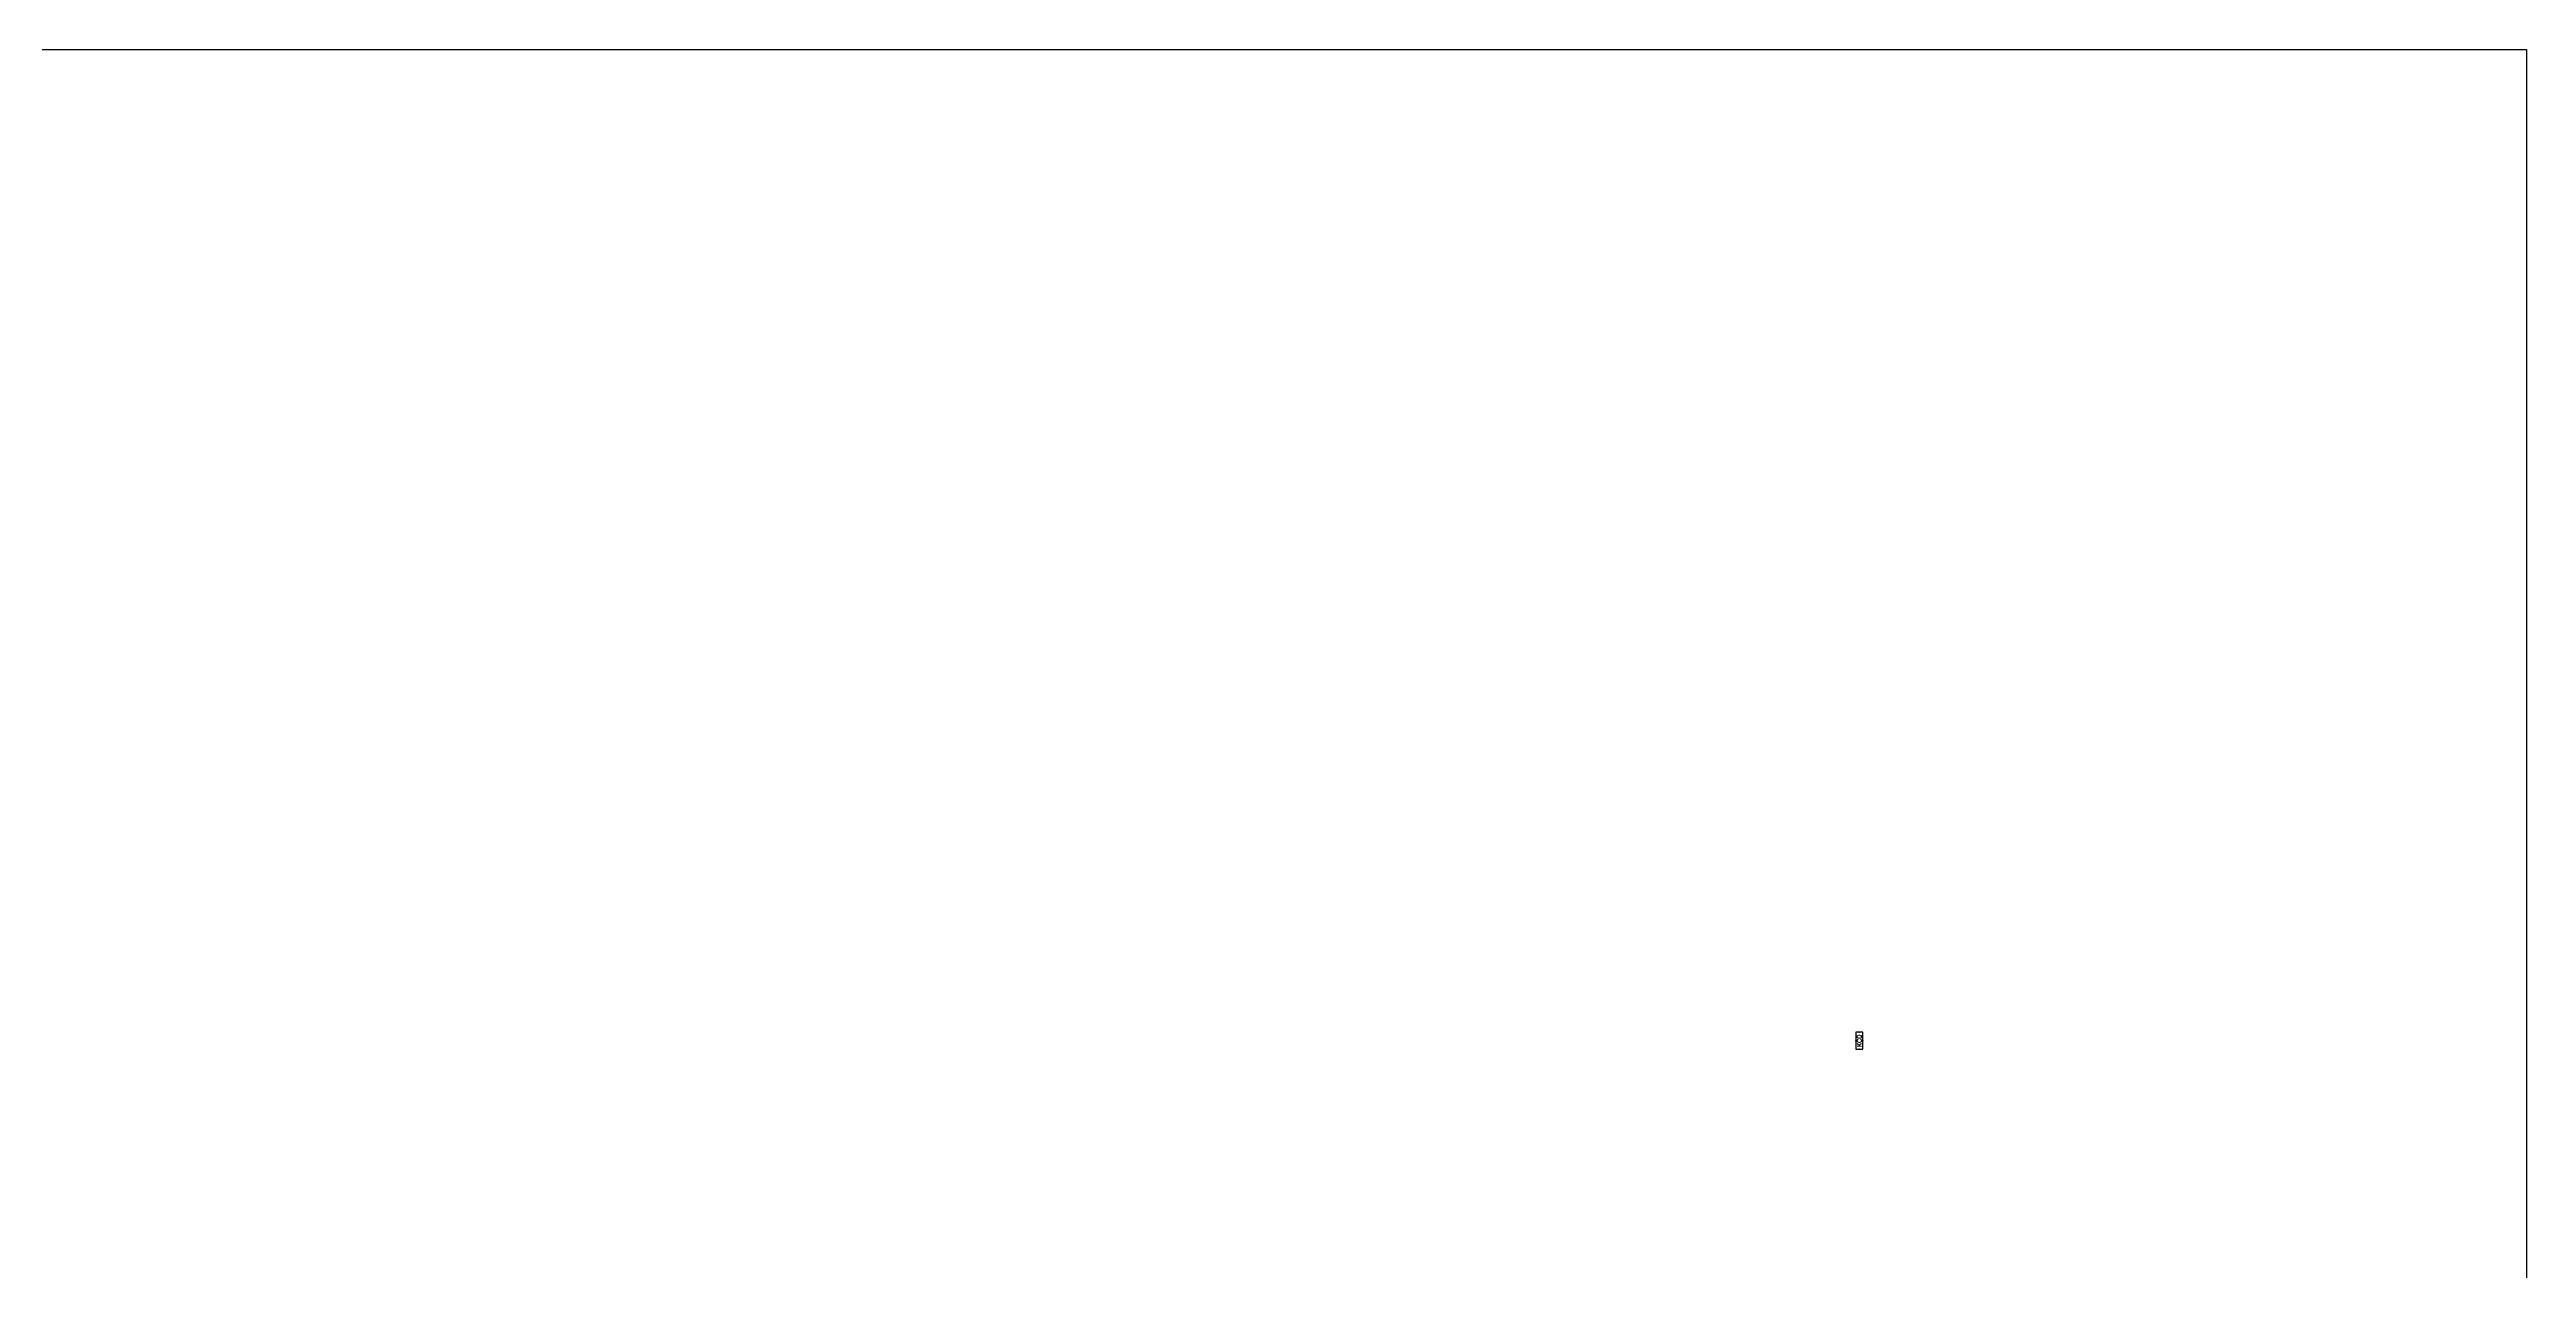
# Model space of a CAD drawing. Extents: x -292644 to 830497, y -12918 to 491457.
# Drawn here: x -4966 to 82585, y 344531 to 387679 of the extents above; entities that cross this region are included whole.
import ezdxf
from ezdxf.enums import TextEntityAlignment as Align

# ---------------------------------------------------------------- set-up
doc = ezdxf.new("R2010")
doc.units = 0
doc.header["$LTSCALE"] = 1000
doc.header["$MEASUREMENT"] = 0
doc.layers.get('0').update_dxf_attribs({"linetype": 'CONTINUOUS'})
doc.layers.get('Defpoints').update_dxf_attribs({"linetype": 'CONTINUOUS'})
doc.layers.add('EQUIP-动力', color=3, linetype='CONTINUOUS')
doc.styles.add('_TEL_DIM', font='SIMPLEX', dxfattribs={"width": 0.8, "height": 3.5, "bigfont": 'HZTXT'})

# ---------------------------------------------------------------- blocks, each defined once
blk = doc.blocks.new('X-104 8#10#平面_t3')
at = {"layer": 'Defpoints', "color": 1}
blk.add_lwpolyline([(-53989, 387679), (82585, 387679), (82585, 284100), (-53989, 284100)], close=True, dxfattribs=at)
blk = doc.blocks.new('$equip$00001816')
for p, q in [((0.75, 0.6), (-0.75, 0.6)), ((-0.75, 0.6), (-0.75, 0)), ((-0.75, 0), (0.75, 0)), ((0.75, 0), (0.75, 0.6))]:
    blk.add_line(p, q)
for p in [(-0.75, 0.3), (0, 0.6), (0, 0), (0.75, 0.3)]:
    blk.add_point(p)
at = {"color": 7, "style": '_TEL_DIM'}
blk.add_attdef('$TEXT$', text='', height=0.4, dxfattribs=at).set_placement((0, 0.3), align=Align.MIDDLE_CENTER)
at = {"color": 7, "style": '_TEL_DIM', "flags": 1}
blk.add_attdef('A', text='', height=0.00002, dxfattribs=at).set_placement((0, 0), align=Align.MIDDLE_CENTER)

msp = doc.modelspace()

# ---------------------------------------------------------------- block references
msp.add_blockref('X-104 8#10#平面_t3', (0, 0))
at = {"layer": 'EQUIP-动力', "xscale": 400, "yscale": 400, "zscale": 400, "rotation": 90}
msp.add_blockref('$equip$00001816', (59123, 352647), dxfattribs=at).add_auto_attribs({'$TEXT$': 'KCQ'})

doc.saveas('drawing.dxf')
